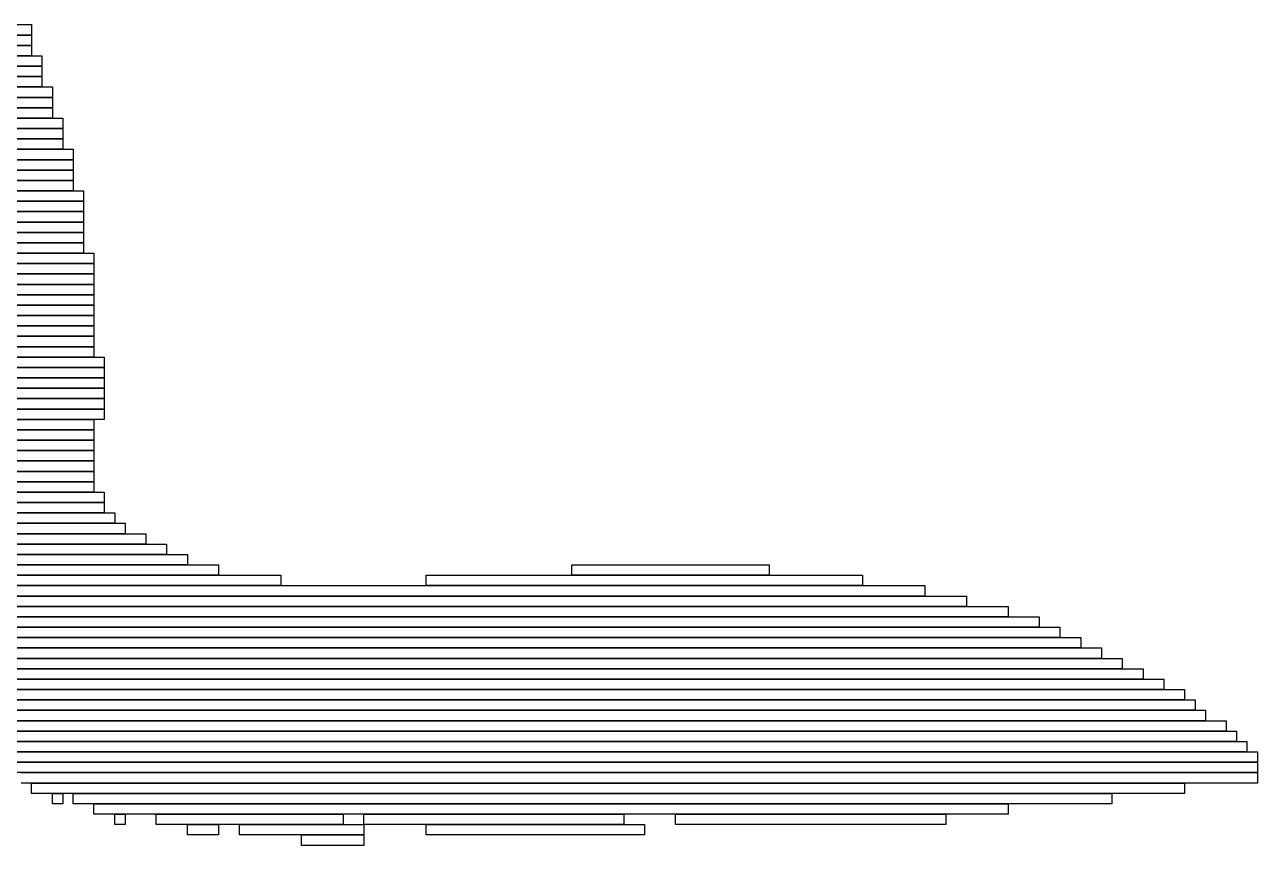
# Model space of a CAD drawing. Extents: x 334 to 689, y 341 to 683.
# Drawn here: x 570.3 to 689, y 343 to 422 of the extents above; entities that cross this region are included whole.
import ezdxf

# ---------------------------------------------------------------- set-up
doc = ezdxf.new("R2010")
doc.units = 0

msp = doc.modelspace()

# ---------------------------------------------------------------- linework, layer by layer
for p, q in [((493, 422), (571, 422)), ((571, 422), (571, 421)), ((571, 421), (493, 421)), ((493, 421), (571, 421)), ((571, 421), (571, 420)), ((492, 420), (571, 420)), ((571, 419), (492, 419)), ((492, 419), (572, 419)), ((571, 420), (493, 420)), ((571, 420), (571, 419)), ((572, 419), (572, 418)), ((491, 418), (572, 418)), ((572, 418), (492, 418)), ((572, 418), (572, 417)), ((572, 417), (491, 417)), ((491, 417), (572, 417)), ((572, 417), (572, 416)), ((572, 416), (491, 416)), ((491, 416), (573, 416)), ((573, 416), (573, 415)), ((490, 415), (573, 415)), ((573, 415), (491, 415)), ((573, 415), (573, 414)), ((573, 414), (490, 414)), ((490, 414), (573, 414)), ((573, 413), (490, 413)), ((490, 413), (574, 413)), ((573, 414), (573, 413)), ((574, 413), (574, 412)), ((574, 412), (490, 412)), ((490, 412), (574, 412)), ((574, 412), (574, 411)), ((574, 411), (490, 411)), ((490, 411), (574, 411)), ((574, 411), (574, 410)), ((489, 410), (575, 410)), ((574, 410), (490, 410)), ((575, 410), (575, 409)), ((575, 409), (489, 409)), ((489, 409), (575, 409)), ((575, 409), (575, 408)), ((575, 408), (489, 408)), ((489, 408), (575, 408)), ((575, 408), (575, 407)), ((575, 407), (489, 407)), ((489, 407), (575, 407)), ((575, 406), (489, 406)), ((489, 406), (576, 406)), ((575, 407), (575, 406)), ((576, 406), (576, 405)), ((576, 405), (489, 405)), ((489, 405), (576, 405)), ((576, 405), (576, 404)), ((576, 404), (489, 404)), ((489, 404), (576, 404)), ((576, 404), (576, 403)), ((576, 403), (489, 403)), ((489, 403), (576, 403)), ((576, 403), (576, 402)), ((576, 402), (489, 402)), ((489, 402), (576, 402)), ((576, 402), (576, 401)), ((576, 401), (489, 401)), ((489, 401), (576, 401)), ((576, 400), (489, 400)), ((489, 400), (577, 400)), ((576, 401), (576, 400)), ((577, 400), (577, 399)), ((460, 399), (577, 399)), ((577, 399), (489, 399)), ((577, 399), (577, 398)), ((577, 398), (460, 398)), ((490, 398), (577, 398)), ((577, 398), (577, 397)), ((577, 397), (490, 397)), ((490, 397), (577, 397)), ((577, 397), (577, 396)), ((577, 396), (490, 396)), ((490, 396), (577, 396)), ((577, 396), (577, 395)), ((461, 395), (577, 395)), ((577, 394), (461, 394)), ((577, 395), (490, 395)), ((491, 394), (577, 394)), ((577, 395), (577, 394)), ((577, 394), (577, 393)), ((577, 393), (491, 393)), ((491, 393), (577, 393)), ((577, 393), (577, 392)), ((461, 392), (577, 392)), ((577, 392), (491, 392)), ((577, 392), (577, 391)), ((577, 391), (461, 391)), ((492, 391), (577, 391)), ((577, 391), (577, 390)), ((577, 390), (492, 390)), ((492, 390), (578, 390)), ((578, 390), (578, 389)), ((463, 389), (578, 389)), ((578, 389), (492, 389)), ((578, 389), (578, 388)), ((578, 388), (463, 388)), ((464, 387), (578, 387)), ((493, 388), (578, 388)), ((578, 387), (493, 387)), ((578, 388), (578, 387)), ((578, 387), (578, 386)), ((578, 386), (464, 386)), ((464, 386), (578, 386)), ((578, 386), (578, 385)), ((578, 385), (464, 385)), ((464, 385), (578, 385)), ((578, 385), (578, 384)), ((578, 384), (464, 384)), ((465, 384), (577, 384)), ((577, 384), (577, 383)), ((577, 383), (465, 383)), ((465, 383), (577, 383)), ((577, 383), (577, 382)), ((577, 382), (465, 382)), ((465, 382), (577, 382)), ((577, 381), (465, 381)), ((466, 381), (577, 381)), ((577, 382), (577, 381)), ((577, 381), (577, 380)), ((577, 380), (466, 380)), ((467, 380), (577, 380)), ((577, 380), (577, 379)), ((577, 379), (467, 379)), ((468, 379), (577, 379)), ((577, 379), (577, 378)), ((577, 378), (468, 378)), ((469, 378), (577, 378)), ((577, 378), (577, 377)), ((577, 377), (469, 377)), ((470, 377), (578, 377)), ((578, 377), (578, 376)), ((578, 376), (470, 376)), ((470, 376), (578, 376)), ((578, 375), (470, 375)), ((471, 375), (579, 375)), ((578, 376), (578, 375)), ((579, 375), (579, 374)), ((579, 374), (471, 374)), ((472, 374), (580, 374)), ((580, 374), (580, 373)), ((580, 373), (472, 373)), ((473, 373), (582, 373)), ((582, 373), (582, 372)), ((582, 372), (473, 372)), ((474, 372), (584, 372)), ((584, 372), (584, 371)), ((584, 371), (474, 371)), ((476, 371), (586, 371)), ((586, 371), (586, 370)), ((586, 370), (476, 370)), ((477, 370), (589, 370)), ((589, 370), (589, 369)), ((623, 370), (642, 370)), ((623, 369), (623, 370)), ((642, 370), (642, 369)), ((589, 369), (477, 369)), ((478, 369), (595, 369)), ((595, 368), (478, 368)), ((480, 368), (657, 368)), ((595, 369), (595, 368)), ((609, 369), (651, 369)), ((609, 368), (609, 369)), ((651, 368), (609, 368)), ((642, 369), (623, 369)), ((651, 369), (651, 368)), ((657, 368), (657, 367)), ((657, 367), (480, 367)), ((481, 367), (661, 367)), ((661, 367), (661, 366)), ((661, 366), (481, 366)), ((481, 366), (665, 366)), ((665, 366), (665, 365)), ((459, 365), (668, 365)), ((665, 365), (481, 365)), ((668, 365), (668, 364)), ((457, 364), (670, 364)), ((668, 364), (459, 364)), ((670, 364), (670, 363)), ((454, 362), (674, 362)), ((456, 363), (672, 363)), ((672, 362), (456, 362)), ((670, 363), (457, 363)), ((672, 363), (672, 362)), ((674, 362), (674, 361)), ((453, 361), (676, 361)), ((674, 361), (454, 361)), ((676, 361), (676, 360)), ((676, 360), (453, 360)), ((453, 360), (678, 360)), ((678, 360), (678, 359)), ((452, 359), (680, 359)), ((678, 359), (453, 359)), ((680, 359), (680, 358)), ((451, 358), (682, 358)), ((680, 358), (452, 358)), ((682, 358), (682, 357)), ((682, 357), (451, 357)), ((451, 357), (683, 357)), ((683, 357), (683, 356)), ((450, 355), (686, 355)), ((683, 356), (451, 356)), ((451, 356), (684, 356)), ((684, 355), (451, 355)), ((684, 356), (684, 355)), ((686, 355), (686, 354)), ((686, 354), (450, 354)), ((450, 354), (687, 354)), ((687, 354), (687, 353)), ((687, 353), (450, 353)), ((450, 353), (688, 353)), ((688, 353), (688, 352)), ((688, 352), (450, 352)), ((568, 352), (689, 352)), ((689, 352), (689, 351)), ((689, 351), (568, 351)), ((569, 351), (689, 351)), ((689, 351), (689, 350)), ((689, 350), (569, 350)), ((570, 350), (689, 350)), ((689, 349), (570, 349)), ((571, 349), (682, 349)), ((571, 348), (571, 349)), ((682, 349), (682, 348)), ((689, 350), (689, 349)), ((682, 348), (571, 348)), ((573, 348), (574, 348)), ((573, 347), (573, 348)), ((574, 348), (574, 347)), ((575, 348), (675, 348)), ((575, 347), (575, 348)), ((675, 348), (675, 347)), ((574, 347), (573, 347)), ((675, 347), (575, 347)), ((577, 347), (665, 347)), ((577, 346), (577, 347)), ((665, 347), (665, 346)), ((665, 346), (577, 346)), ((579, 346), (580, 346)), ((579, 345), (579, 346)), ((580, 346), (580, 345)), ((583, 346), (601, 346)), ((583, 345), (583, 346)), ((601, 346), (601, 345)), ((603, 346), (628, 346)), ((603, 345), (603, 346)), ((628, 346), (628, 345)), ((633, 346), (659, 346)), ((633, 345), (633, 346)), ((659, 346), (659, 345)), ((580, 345), (579, 345)), ((601, 345), (583, 345)), ((586, 345), (589, 345)), ((586, 344), (586, 345)), ((589, 345), (589, 344)), ((591, 345), (603, 345)), ((591, 344), (591, 345)), ((628, 345), (603, 345)), ((603, 345), (603, 344)), ((609, 345), (630, 345)), ((609, 344), (609, 345)), ((630, 345), (630, 344)), ((659, 345), (633, 345)), ((589, 344), (586, 344)), ((603, 344), (591, 344)), ((597, 344), (603, 344)), ((597, 343), (597, 344)), ((603, 343), (597, 343)), ((603, 344), (603, 343)), ((630, 344), (609, 344))]:
    msp.add_line(p, q)

doc.saveas('drawing.dxf')
